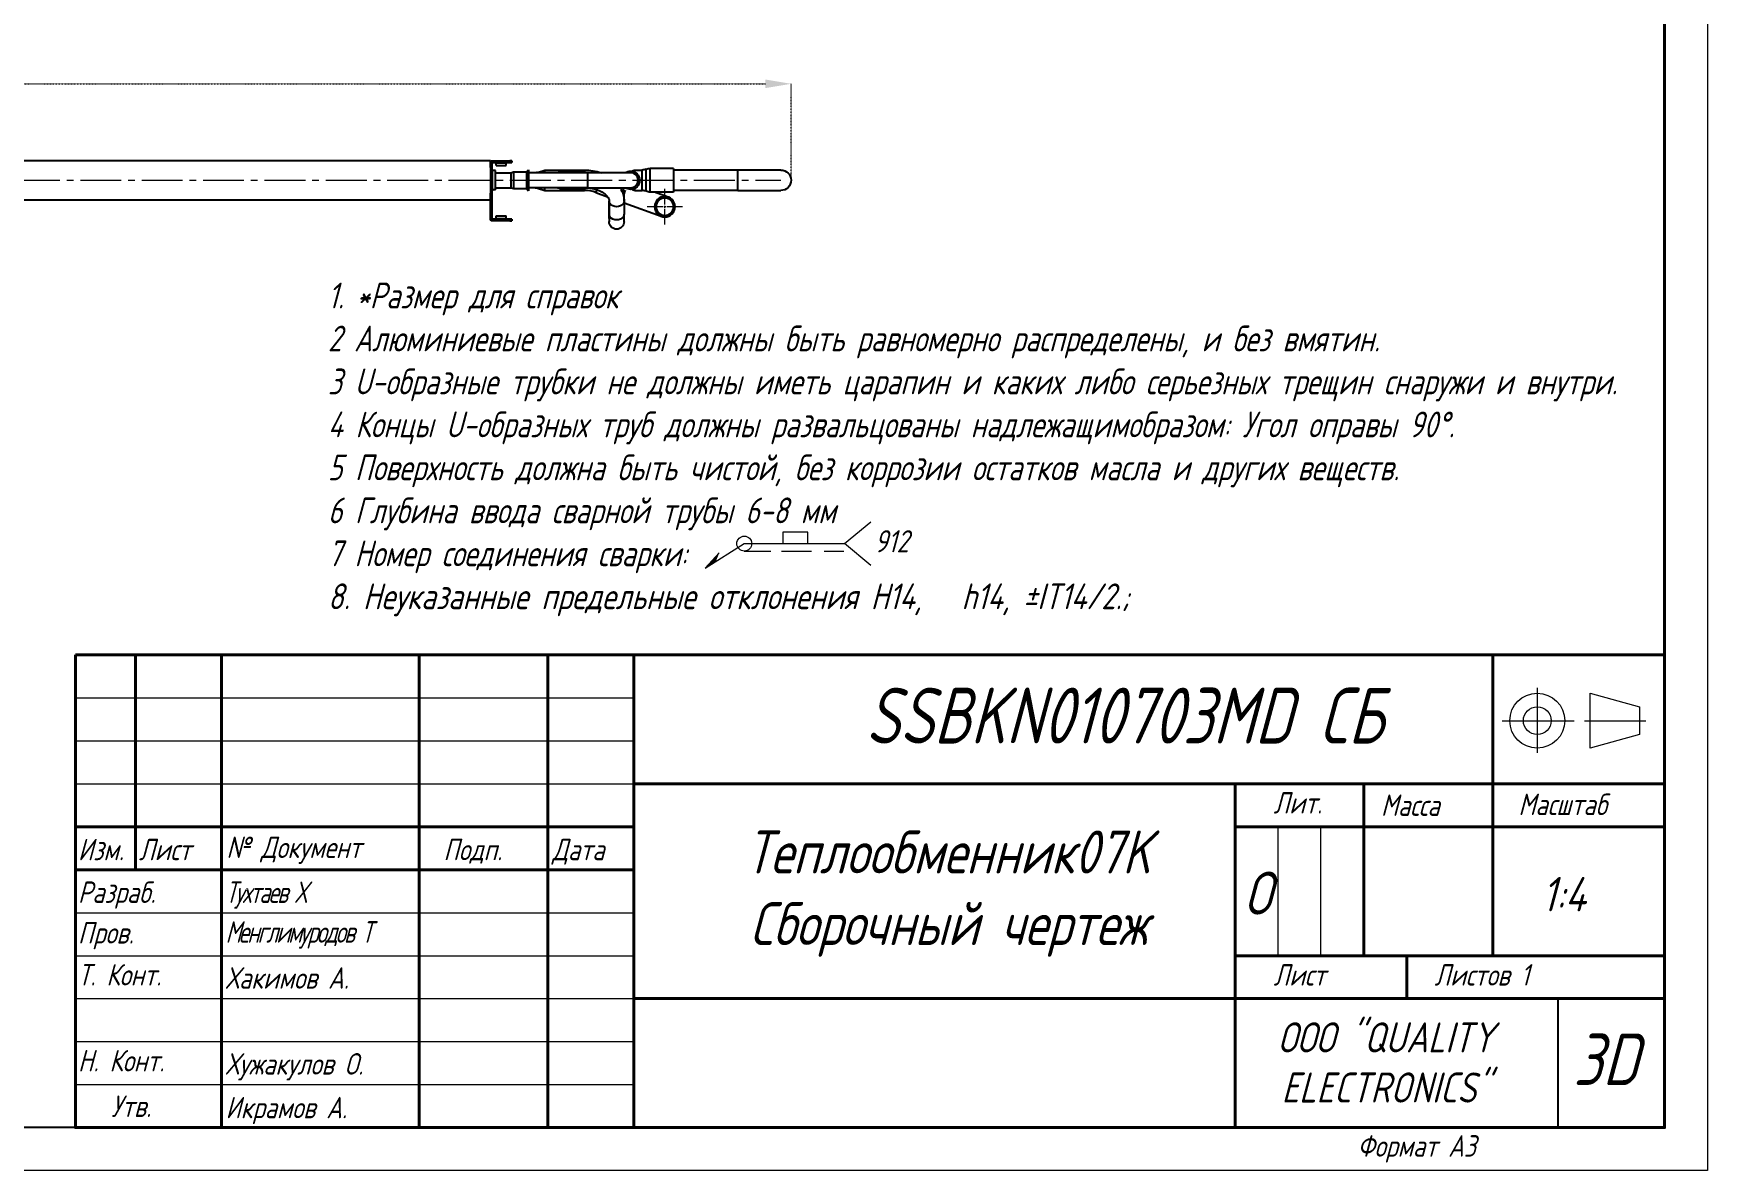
# Model space of a CAD drawing. Header units: millimetres. Extents: x 937859 to 970574, y 987894 to 996517.
# Drawn here: x 943373 to 944153, y 992510 to 993039 of the extents above; entities that cross this region are included whole.
import ezdxf

# ---------------------------------------------------------------- set-up
doc = ezdxf.new("R2010")
doc.units = ezdxf.units.MM
doc.header["$LTSCALE"] = 0.5
doc.linetypes.add('CENTER', pattern=[0.6, 0.375, -0.075, 0.075, -0.075])
doc.linetypes.add('CENTER2', pattern=[28.575, 19.05, -3.175, 3.175, -3.175])
doc.layers.add('MD_Visible', color=7, linetype='Continuous', lineweight=25)
doc.layers.add('MD_Visible Narrow', color=7, linetype='Continuous', lineweight=25)
doc.layers.add('Razmer', color=7, linetype='Continuous')
doc.styles.add('A2', font='GOST_A.TTF', dxfattribs={"width": 0.955, "oblique": 15, "height": 12})
doc.styles.add('A4x2', font='GOST_A.TTF', dxfattribs={"width": 0.955, "oblique": 15, "height": 5.5})
doc.styles.add('SSBKN010703MD', font='GOST_A.TTF', dxfattribs={"width": 0.955, "oblique": 15, "height": 12})
doc.styles.get("Standard").update_dxf_attribs({"font": 'GOST_A.TTF', "oblique": 15})
doc.dimstyles.new('SSBKN010703MD', dxfattribs={"dimtxt": 12, "dimasz": 12, "dimexe": 0.1, "dimexo": 0, "dimtad": 1, "dimtxsty": 'SSBKN010703MD', "dimcen": 2.5, "dimadec": 0, "dimazin": 0, "dimtfac": 1, "dimtmove": 0, "dimatfit": 3, "dimfxl": 1, "dimlwd": 9, "dimlwe": 9, "dimarcsym": 0})

# ---------------------------------------------------------------- blocks, each defined once
blk = doc.blocks.new('*U336')
at = {"color": 0, "linetype": 'CENTER2', "lineweight": 5, "transparency": 16777216}
for p, q in [((0, 0.952), (0, 8.26)), ((-8.26, 0), (-0.952, 0)), ((0.952, 0), (8.26, 0)), ((0, -8.26), (0, -0.952))]:
    blk.add_line(p, q, dxfattribs=at)
at = {"color": 0, "linetype": 'Continuous', "lineweight": 5, "transparency": 16777216}
for p, q in [((-0.476, 0), (0.476, 0)), ((0, -0.476), (0, 0.476))]:
    blk.add_line(p, q, dxfattribs=at)
blk = doc.blocks.new('*D503')
at = {"color": 0, "linetype": 'CENTER', "lineweight": 9, "ltscale": 0.5, "transparency": 16777216}
for p, q in [((942901.08, 992979.83), (942901.08, 993015.73)), ((942913.08, 993015.63), (943714.14, 993015.63)), ((943726.14, 992970.73), (943726.14, 993015.73))]:
    blk.add_line(p, q, dxfattribs=at)
at = {"color": 0, "linetype": 'CENTER', "ltscale": 0.5, "transparency": 16777216}
for points in [[(942913.08, 993017.63), (942913.08, 993013.63), (942901.08, 993015.63)], [(943714.14, 993017.63), (943714.14, 993013.63), (943726.14, 993015.63)]]:
    blk.add_solid(points, dxfattribs=at)
at = {"layer": 'Defpoints', "color": 0, "linetype": 'CENTER', "ltscale": 0.5, "transparency": 16777216}
for p in [(943726.14, 993015.63), (942901.08, 992979.83), (943726.14, 992970.73)]:
    blk.add_point(p, dxfattribs=at)
at = {"color": 0, "linetype": 'CENTER', "lineweight": 5, "ltscale": 0.5, "transparency": 16777216, "insert": (943313.61, 993023.16), "char_height": 12, "attachment_point": 5, "style": 'SSBKN010703MD'}
blk.add_mtext('825%%P1,5', dxfattribs=at)

msp = doc.modelspace()

# ---------------------------------------------------------------- hatches: boundary and pattern name
at = {"lineweight": 5}
h = msp.add_hatch(color=256, dxfattribs=at)
h.dxf.hatch_style = 1
h.paths.add_polyline_path([(943692.692, 992797.231), (943686.093, 992790.139), (943691.158, 992793.488)])

# ---------------------------------------------------------------- linework, layer by layer
at = {"lineweight": 9}
for p, q in [((944152.879, 993697.727), (944152.879, 992509.727)), ((944073.592, 992734.379), (944073.592, 992704.205)), ((943392.879, 992729.727), (943652.879, 992729.727)), ((944057.214, 992719.143), (944090.716, 992719.143)), ((944095.661, 992719.143), (944124.219, 992719.143)), ((943392.879, 992709.727), (943652.879, 992709.727)), ((943392.879, 992689.727), (943652.879, 992689.727)), ((943952.879, 992609.727), (943952.879, 992669.727)), ((943972.879, 992609.727), (943972.879, 992669.727)), ((943972.879, 992609.727), (943972.879, 992669.727)), ((943392.879, 992629.727), (943652.879, 992629.727)), ((943392.879, 992609.727), (943652.879, 992609.727)), ((943392.879, 992589.727), (943652.879, 992589.727)), ((943392.879, 992569.727), (943652.879, 992569.727)), ((943392.879, 992549.727), (943652.879, 992549.727)), ((944152.879, 992509.727), (942472.879, 992509.727))]:
    msp.add_line(p, q, dxfattribs=at)
at = {"lineweight": 40}
for p, q in [((944132.879, 993677.727), (944132.879, 992529.727)), ((943420.879, 992749.727), (943420.879, 992649.727)), ((943460.879, 992749.727), (943460.879, 992529.727)), ((943552.879, 992749.727), (943552.879, 992529.727)), ((943612.879, 992749.727), (943612.879, 992529.727)), ((943652.879, 992749.727), (943652.879, 992529.727)), ((944052.879, 992689.727), (944052.879, 992749.727)), ((944132.879, 992749.727), (944132.879, 992529.727)), ((943652.879, 992689.727), (944132.879, 992689.727)), ((943932.879, 992689.727), (943932.879, 992529.727)), ((943992.879, 992609.727), (943992.879, 992689.727)), ((943992.879, 992609.727), (943992.879, 992689.727)), ((944052.879, 992609.727), (944052.879, 992689.727)), ((944052.879, 992609.727), (944052.879, 992689.727)), ((943392.879, 992669.727), (943652.879, 992669.727)), ((943932.879, 992669.727), (944132.879, 992669.727)), ((943392.879, 992649.727), (943652.879, 992649.727)), ((943932.879, 992609.727), (944132.879, 992609.727)), ((944012.879, 992589.727), (944012.879, 992609.727)), ((943652.879, 992589.727), (944132.879, 992589.727))]:
    msp.add_line(p, q, dxfattribs=at)
at = {"linetype": 'CENTER2', "lineweight": 5, "ltscale": 2}
msp.add_line((942909.378, 992970.729), (943721.378, 992970.729), dxfattribs=at)
at = {"lineweight": 5}
msp.add_line((943686.093, 992790.139), (943692.692, 992797.231), dxfattribs=at)
at = {"lineweight": 25}
for p, q in [((944083.114, 992589.727), (944083.114, 992529.727)), ((944132.879, 992529.727), (942552.879, 992529.727))]:
    msp.add_line(p, q, dxfattribs=at)
at = {"lineweight": 40}
msp.add_lwpolyline([(943392.879, 992749.727), (944132.879, 992749.727), (944132.879, 992529.727), (943392.879, 992529.727)], close=True, dxfattribs=at)
at = {"lineweight": 9}
msp.add_lwpolyline([(944098.27, 992731.926), (944121.225, 992725.614), (944121.225, 992719.143), (944121.225, 992712.673), (944098.27, 992706.361), (944098.27, 992719.143)], close=True, dxfattribs=at)
for radius in [12.783, 6.473]:
    msp.add_circle((944073.592, 992719.143), radius, dxfattribs=at)
at = {"layer": 'MD_Visible'}
for p, q in [((943586.078, 992979.829), (942915.078, 992979.829)), ((943586.078, 992979.829), (943586.078, 992961.629)), ((943586.078, 992976.729), (943586.078, 992978.829)), ((943586.878, 992975.729), (943586.078, 992975.729)), ((943586.878, 992976.729), (943586.878, 992978.829)), ((943586.878, 992975.729), (943586.878, 992976.729)), ((943586.878, 992975.729), (943586.878, 992965.729)), ((943587.078, 992979.829), (943595.078, 992979.829)), ((943587.078, 992979.029), (943595.078, 992979.029)), ((943588.478, 992975.229), (943587.078, 992975.229)), ((943588.478, 992970.729), (943588.478, 992975.229)), ((943588.728, 992977.529), (943588.728, 992978.829)), ((943588.728, 992977.529), (943593.428, 992977.529)), ((943593.428, 992977.529), (943593.428, 992978.829)), ((943596.078, 992979.829), (943595.078, 992979.829)), ((943595.078, 992979.029), (943596.078, 992979.029)), ((943596.078, 992979.829), (943596.078, 992979.029)), ((943602.878, 992974.579), (943603.878, 992975.579)), ((943603.878, 992975.579), (943603.878, 992965.879)), ((943608.08, 992974.414), (943611.493, 992975.489)), ((943611.493, 992974.229), (943611.493, 992975.489)), ((943611.493, 992975.489), (943629.967, 992975.489)), ((943629.378, 992975.029), (943619.878, 992975.029)), ((943629.378, 992975.029), (943629.378, 992974.229)), ((943653.378, 992975.489), (943656.744, 992975.489)), ((943671.378, 992976.239), (943660.544, 992976.239)), ((943671.378, 992976.239), (943671.378, 992970.729)), ((943701.378, 992975.489), (943671.378, 992975.489)), ((943721.378, 992975.489), (943701.378, 992975.489)), ((943588.478, 992974.229), (943595.572, 992974.229)), ((943588.478, 992966.229), (943588.478, 992970.729)), ((943588.478, 992967.229), (943595.572, 992967.229)), ((943595.572, 992974.229), (943596.878, 992974.579)), ((943595.572, 992974.229), (943595.572, 992967.229)), ((943595.572, 992967.229), (943596.878, 992966.879)), ((943596.878, 992974.579), (943602.878, 992974.579)), ((943596.878, 992974.579), (943596.878, 992966.879)), ((943602.878, 992974.579), (943602.878, 992966.879)), ((943631.378, 992974.229), (943603.878, 992974.229)), ((943631.378, 992967.229), (943603.878, 992967.229)), ((943611.493, 992965.969), (943611.493, 992967.229)), ((943618.319, 992974.465), (943618.937, 992974.794)), ((943629.378, 992967.229), (943629.378, 992966.429)), ((943651.378, 992974.229), (943631.378, 992974.229)), ((943631.378, 992967.229), (943651.378, 992967.229)), ((943671.378, 992970.729), (943671.378, 992965.219)), ((942915.078, 992961.629), (943586.078, 992961.629)), ((943586.078, 992965.729), (943586.878, 992965.729)), ((943586.078, 992952.829), (943586.078, 992964.729)), ((943586.878, 992964.729), (943586.878, 992965.729)), ((943586.878, 992952.829), (943586.878, 992964.729)), ((943588.478, 992966.229), (943587.078, 992966.229)), ((943596.878, 992966.879), (943602.878, 992966.879)), ((943602.878, 992966.879), (943603.878, 992965.879)), ((943608.08, 992967.045), (943611.493, 992965.969)), ((943611.493, 992965.969), (943629.967, 992965.969)), ((943618.319, 992966.994), (943618.937, 992966.665)), ((943629.378, 992966.429), (943619.878, 992966.429)), ((943635.179, 992965.05), (943640.682, 992963.047)), ((943641.378, 992952.851), (943641.378, 992961.096)), ((943641.378, 992961.088), (943641.378, 992954.955)), ((943641.378, 992961.088), (943641.378, 992954.955)), ((943648.378, 992961.088), (943648.378, 992964.39)), ((943648.378, 992961.088), (943648.378, 992954.955)), ((943648.378, 992961.088), (943648.378, 992954.955)), ((943648.378, 992960.246), (943665.694, 992953.944)), ((943653.378, 992965.969), (943656.744, 992965.969)), ((943671.378, 992965.219), (943660.544, 992965.219)), ((943668.95, 992962.89), (943662.549, 992965.219)), ((943701.378, 992965.969), (943671.378, 992965.969)), ((943701.378, 992965.969), (943721.378, 992965.969)), ((943595.078, 992952.629), (943587.078, 992952.629)), ((943595.078, 992951.829), (943587.078, 992951.829)), ((943588.728, 992954.129), (943593.428, 992954.129)), ((943588.728, 992952.829), (943588.728, 992954.129)), ((943593.428, 992952.829), (943593.428, 992954.129)), ((943596.078, 992952.629), (943595.078, 992952.629)), ((943595.078, 992951.829), (943596.078, 992951.829)), ((943596.078, 992952.629), (943596.078, 992951.829)), ((943641.378, 992954.955), (943641.378, 992951.446)), ((943641.378, 992954.955), (943641.378, 992951.446)), ((943641.378, 992952.851), (943641.378, 992951.446)), ((943648.378, 992951.446), (943648.378, 992954.955)), ((943648.378, 992951.446), (943648.378, 992954.955)), ((943644.878, 992947.946), (943644.878, 992947.946))]:
    msp.add_line(p, q, dxfattribs=at)
at = {"layer": 'MD_Visible', "extrusion": (0, 0, -1)}
for radius in [4.76, 4.05]:
    msp.add_circle((-943667.322, 992958.417), radius, dxfattribs=at)
for centre, radius, start, end in [((-943587.078, 992978.829), 1, 0, 90), ((-943587.078, 992978.829), 0.2, 0, 90), ((-943587.078, 992975.429), 0.2, 270, 0), ((-943588.528, 992978.829), 0.2, 90, 180), ((-943619.878, 992973.029), 2, 61.927513, 90), ((-943629.967, 992950.729), 24.76, 90, 108.357212), ((-943653.378, 992973.489), 2, 46.258997, 90), ((-943656.744, 992980.489), 5, 247.668355, 270), ((-943660.544, 992971.239), 5, 67.668355, 90), ((-943721.378, 992970.729), 4.76, 90, 180), ((-943606.878, 992963.229), 4, 90, 107.484427), ((-943606.878, 992978.229), 4, 252.515573, 269.863838), ((-943617.378, 992976.229), 2, 241.927513, 270), ((-943617.378, 992965.229), 2, 90, 118.072487), ((-943651.378, 992970.729), 4.25, 55.439678, 90), ((-943651.378, 992970.729), 4.25, 270, 304.560322), ((-943651.378, 992970.729), 4.25, 90, 270), ((-943721.378, 992970.729), 4.76, 180, 270), ((-943587.078, 992966.029), 0.2, 0, 90), ((-943619.878, 992968.429), 2, 270, 298.072487), ((-943653.378, 992967.969), 2, 270, 313.741003), ((-943660.544, 992970.219), 5, 270, 292.331645), ((-943587.078, 992952.829), 1, 270, 0), ((-943587.078, 992952.829), 0.2, 270, 0), ((-943588.528, 992952.829), 0.2, 180, 270), ((-943644.878, 992951.446), 3.5, 180, 0)]:
    msp.add_arc(centre, radius, start, end, dxfattribs=at)
at = {"layer": 'MD_Visible'}
for centre, radius, start, end in [((943593.628, 992978.829), 0.2, 90, 180), ((943651.378, 992970.729), 3.54, 90, 98.62136), ((943651.378, 992970.729), 3.54, 261.37864, 270), ((943651.378, 992970.729), 3.54, 270, 90), ((943651.378, 992970.729), 3.5, 0, 90), ((943651.378, 992970.729), 3.5, 270, 0), ((943629.967, 992950.729), 15.24, 70, 90), ((943656.744, 992960.969), 5, 67.668355, 90), ((943593.628, 992952.829), 0.2, 180, 270)]:
    msp.add_arc(centre, radius, start, end, dxfattribs=at)
for points in [[(943629.908, 992974.229), (943629.898, 992974.229), (943629.888, 992974.229), (943629.878, 992974.229)], [(943629.878, 992967.229), (943629.878, 992967.229), (943629.878, 992967.229), (943629.878, 992967.229)], [(943648.378, 992964.39), (943648.378, 992965.121), (943648.244, 992965.848), (943648.006, 992966.515)], [(943648.378, 992964.402), (943648.377, 992965.129), (943648.243, 992965.852), (943648.006, 992966.515)]]:
    msp.add_open_spline(points, degree=3, dxfattribs=at)
for points, knots in [([(943629.878, 992967.229), (943631.107, 992967.229), (943632.335, 992967.114), (943634.651, 992966.671), (943635.739, 992966.345), (943637.649, 992965.547), (943638.475, 992965.077), (943639.808, 992964.085), (943640.313, 992963.565), (943641.049, 992962.534), (943641.249, 992962.038), (943641.363, 992961.418), (943641.378, 992961.253), (943641.378, 992961.088)], [4.712389, 4.712389, 4.712389, 4.712389, 5.0014693, 5.0014693, 5.2886001, 5.2886001, 5.5710807, 5.5710807, 5.8528755, 5.8528755, 6.1651796, 6.1651796, 6.2831853, 6.2831853, 6.2831853, 6.2831853]), ([(943629.878, 992967.229), (943631.107, 992967.229), (943632.335, 992967.114), (943634.651, 992966.671), (943635.739, 992966.345), (943637.649, 992965.547), (943638.475, 992965.077), (943639.808, 992964.085), (943640.313, 992963.565), (943641.049, 992962.534), (943641.249, 992962.038), (943641.363, 992961.418), (943641.378, 992961.253), (943641.378, 992961.088)], [4.712389, 4.712389, 4.712389, 4.712389, 5.0014693, 5.0014693, 5.2886001, 5.2886001, 5.5710807, 5.5710807, 5.8528755, 5.8528755, 6.1651796, 6.1651796, 6.2831853, 6.2831853, 6.2831853, 6.2831853]), ([(943646.774, 992966.523), (943646.951, 992966.238), (943647.116, 992965.945), (943647.914, 992964.366), (943648.304, 992962.954), (943648.375, 992961.376), (943648.378, 992961.232), (943648.378, 992961.088)], [5.90229541, 5.90229541, 5.90229541, 5.90229541, 5.96902604, 5.96902604, 6.25452812, 6.25452812, 6.28318531, 6.28318531, 6.28318531, 6.28318531]), ([(943646.774, 992966.523), (943646.951, 992966.238), (943647.116, 992965.945), (943647.914, 992964.366), (943648.304, 992962.954), (943648.375, 992961.376), (943648.378, 992961.232), (943648.378, 992961.088)], [5.90229541, 5.90229541, 5.90229541, 5.90229541, 5.96902604, 5.96902604, 6.25452812, 6.25452812, 6.28318531, 6.28318531, 6.28318531, 6.28318531])]:
    msp.add_open_spline(points, degree=3, knots=knots, dxfattribs=at)
at = {"layer": 'MD_Visible Narrow'}
for p, q in [((943586.078, 992976.729), (943586.878, 992976.729)), ((943587.078, 992970.729), (943587.078, 992975.229)), ((943588.728, 992978.829), (943593.428, 992978.829)), ((943595.078, 992979.029), (943595.078, 992979.829)), ((943619.878, 992974.229), (943619.878, 992975.029)), ((943629.967, 992975.489), (943629.967, 992974.229)), ((943653.378, 992974.479), (943653.378, 992975.489)), ((943656.744, 992970.729), (943656.744, 992975.489)), ((943658.644, 992970.729), (943658.644, 992975.864)), ((943660.544, 992970.729), (943660.544, 992976.239)), ((943701.378, 992970.729), (943701.378, 992975.489)), ((943587.078, 992966.229), (943587.078, 992970.729)), ((943608.08, 992974.229), (943608.08, 992974.414)), ((943608.08, 992967.045), (943608.08, 992967.229)), ((943618.319, 992974.229), (943618.319, 992974.465)), ((943618.319, 992966.994), (943618.319, 992967.229)), ((943618.937, 992974.794), (943618.937, 992974.229)), ((943618.937, 992967.229), (943618.937, 992966.665)), ((943619.878, 992966.429), (943619.878, 992967.229)), ((943629.967, 992967.229), (943629.967, 992965.969)), ((943631.378, 992974.229), (943631.378, 992970.729)), ((943631.378, 992970.729), (943631.378, 992967.229)), ((943656.744, 992965.969), (943656.744, 992970.729)), ((943658.644, 992965.594), (943658.644, 992970.729)), ((943660.544, 992965.219), (943660.544, 992970.729)), ((943701.378, 992965.969), (943701.378, 992970.729)), ((943586.878, 992964.729), (943586.078, 992964.729)), ((943635.647, 992966.336), (943635.179, 992965.05)), ((943648.817, 992966.05), (943648.364, 992964.806)), ((943653.378, 992965.969), (943653.378, 992966.979)), ((943593.428, 992952.829), (943588.728, 992952.829)), ((943595.078, 992951.829), (943595.078, 992952.629))]:
    msp.add_line(p, q, dxfattribs=at)
at = {"layer": 'MD_Visible Narrow', "extrusion": (0, 0, -1)}
for start, end in [(0, 0.158329), (269.999963, 0), (269.999963, 0), (180, 269.999963)]:
    msp.add_arc((-943644.878, 992951.446), 3.5, start, end, dxfattribs=at)
for centre, major_axis, ratio, start_param, end_param in [((943644.878, 992961.088), (3.5, 0), 0.7660444, 0, 3.1415927), ((943644.878, 992961.088), (3.5, 0), 0.7660444, 0, 3.1415927), ((943644.878, 992964.39), (-3.5, 0), 0.9063078, 2.4217213, 3.1415927), ((943644.878, 992954.955), (3.5, 0), 0.7660444, 0, 3.1415927), ((943644.878, 992954.955), (3.5, 0), 0.7660444, 0, 3.1415927), ((943644.878, 992952.851), (-3.5, 0), 0.9063078, 0, 0.0027634)]:
    msp.add_ellipse(centre, major_axis=major_axis, ratio=ratio, start_param=start_param, end_param=end_param, dxfattribs=at)
at = {"layer": 'Razmer', "lineweight": 9}
for p, q in [((943686.093, 992790.139), (943704.335, 992801.59)), ((943704.335, 992801.59), (943751.071, 992801.59)), ((943704.335, 992798.108), (943716.646, 992798.108)), ((943721.618, 992798.108), (943735.618, 992798.108)), ((943741.566, 992798.108), (943750.637, 992798.108))]:
    msp.add_line(p, q, dxfattribs=at)
msp.add_lwpolyline([(943763.204, 992791.453), (943751.071, 992801.59), (943763.204, 992811.727)], dxfattribs=at)
msp.add_lwpolyline([(943722.25, 992801.59), (943733.844, 992801.59), (943733.844, 992806.842), (943722.25, 992806.842)], close=True, dxfattribs=at)
msp.add_circle((943704.335, 992801.59), 3.482, dxfattribs=at)

# ---------------------------------------------------------------- block references
at = {"linetype": 'CENTER2', "lineweight": 5, "extrusion": (0, 0, -1)}
msp.add_blockref('*U336', (-943667.322, 992958.417), dxfattribs=at)

# ---------------------------------------------------------------- texts
at = {"attachment_point": 1}
for s, insert, char_height, width, style in [('1. *Размер для справок\\P2 Алюминиевые пластины должны быть равномерно распределены, и без вмятин.\\P3 U-образные трубки не должны иметь царапин и каких либо серьезных трещин снаружи и внутри.\\P4 Концы U-образных труб должны развальцованы надлежащимобразом: Угол оправы 90°.\\P5 Поверхность должна быть чистой, без коррозии остатков масла и других веществ.\\P6 Глубина ввода сварной трубы 6-8 мм\\P7 Номер соединения сварки:\\P{\\W1;\\C0;8. Неуказанные предельные отклонения H14,   h14, ±IT14/2.;}', (943510.416, 992923.063), 12, 726.40064, 'A2'), ('SSBKN010703MD СБ', (943760.904, 992734.514), 26, 293.92641, 'A4x2')]:
    msp.add_mtext(s, dxfattribs=dict(at, insert=insert, char_height=char_height, width=width, style=style))
at = {"lineweight": 25, "attachment_point": 1}
for s, width, heights, insert, char_height in [('Лит.', 12.32977, [0], (943950.76, 992685.916), 10), ('Масса', 25.74648, [0], (944000.796, 992684.795), 10), ('Масштаб', 12.32977, [0], (944064.793, 992685.178), 10), ('Изм.', 4.17387, [0], (943394.047, 992664.157), 10), ('Лист', 4.17387, [0], (943422.412, 992664.157), 10), ('№ Документ', 105.77399, [0], (943463.154, 992665.185), 10), ('Подп.', 4.17387, [0], (943564.24, 992664.157), 10), ('Дата', 4.17387, [0], (943614.916, 992664.157), 10), ('O', 4.37952, [0], (943936.374, 992648.873), 20), ('Разраб.', 4.17387, [0], (943394.047, 992644.292), 10), ('{\\W0.9;\\T0.85;Тухтаев Х}', 109.91564, [12.359], (943462.777, 992644.292), 10), ('1:4', 12.32977, [0], (944075.752, 992646.376), 16), ('Пров.', 4.17387, [0], (943394.047, 992625.394), 10), ('{\\Q15;\\W0.9;\\T0.85;Менглимуродов Т}', 109.91564, [0], (943462.777, 992625.773), 10), ('Т. Конт.', 93.95727, [0], (943394.047, 992605.858), 10), ('Хакимов А.', 64.65524, [0], (943462.777, 992604.368), 10), ('Лист', 12.32977, [0], (943950.76, 992605.804), 10), ('Листов 1', 62.32268, [0], (944025.7, 992605.804), 10), ('3D', 12.32977, [0], (944090.324, 992573.485), 24), ('Н. Конт.', 90.5291, [0], (943394.047, 992565.855), 10), ('Хужакулов О.', 80.27838, [0], (943462.777, 992564.368), 10), ('Утв.', 10.83923, [0], (943409.561, 992544.654), 10), ('Икрамов А.', 77.1681, [0], (943462.777, 992544.047), 10), ('Формат А3', 81.90236, [0], (943989.839, 992526.16), 10)]:
    msp.add_mtext_dynamic_manual_height_columns(s, width=width, gutter_width=19.348, heights=heights, dxfattribs=dict(at, insert=insert, char_height=char_height))
at = {"insert": (943664.428, 992668.013), "char_height": 20, "width": 269.82641, "attachment_point": 1}
msp.add_mtext('\\pxqc;Теплообменник07K\\PСборочный чертеж  ', dxfattribs=at)
at = {"insert": (943944.966, 992578.704), "char_height": 14, "attachment_point": 1}
msp.add_mtext_dynamic_manual_height_columns('\\pxqc;ООО "QUALITY \\PELECTRONICS"', width=116.21703, gutter_width=0.187, heights=[0], dxfattribs=at)
at = {"layer": 'Razmer', "lineweight": 9, "insert": (943764.936, 992807.834), "char_height": 10.32192, "attachment_point": 1}
msp.add_mtext_dynamic_manual_height_columns('{\\fGOST type A|b0|i0|c204|p34;912}', width=13.6047, gutter_width=21.348, heights=[0], dxfattribs=at)

# ---------------------------------------------------------------- dimensions: what is measured, and where the dimension line sits
at = {"linetype": 'CENTER', "lineweight": 5, "ltscale": 0.5}
dim = msp.add_linear_dim(base=(943726.138, 993015.626), p1=(942901.078, 992979.829), p2=(943726.138, 992970.729), text='825%%P1,5', dimstyle='SSBKN010703MD', dxfattribs=at)
dim.commit()
dim.dimension.update_dxf_attribs({"geometry": '*D503', "text_midpoint": (943313.608, 993023.156)})

doc.saveas('drawing.dxf')
